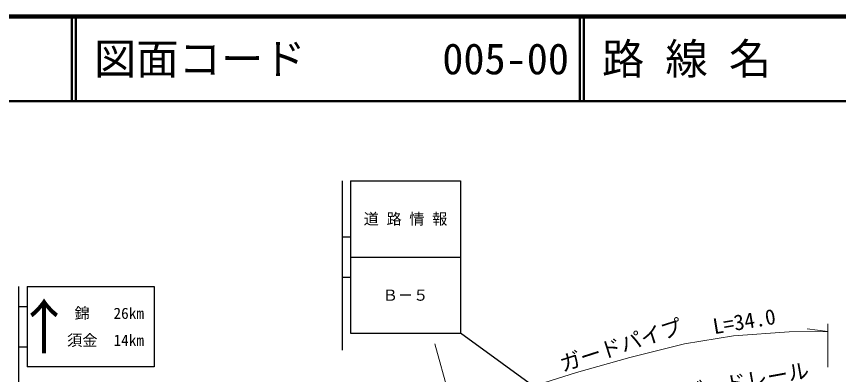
# Model space of a CAD drawing. Units: millimetres at full size, sheet at 1:1000; details may follow other scales. Extents: x 40000 to 680000, y 20000 to 380000.
# Drawn here: x 111224 to 208322, y 337723 to 380000 of the extents above; entities that cross this region are included whole.
import ezdxf
from ezdxf.enums import TextEntityAlignment as Align

# ---------------------------------------------------------------- set-up
doc = ezdxf.new("R2010")
doc.units = ezdxf.units.MM
doc.header["$LTSCALE"] = 1000
for name, color, linetype, lineweight in [('M-STR-HTXT', 7, 'Continuous', 13), ('M-STR-STRC', 7, 'Continuous', 25), ('M-TTL', 2, 'Continuous', 140), ('M-TTL-LINE', 7, 'Continuous', 50)]:
    doc.layers.add(name, color=color, linetype=linetype, lineweight=lineweight)
doc.layers.add('M-TTL-TXT', color=7, linetype='Continuous')
doc.styles.add('ＭＳ ゴシック', font='')
doc.styles.get('ＭＳ ゴシック').set_extended_font_data('MS Gothic')

msp = doc.modelspace()

# ---------------------------------------------------------------- linework, layer by layer
at = {"layer": 'M-STR-HTXT'}
for p, q in [((207064, 342794), (204632, 343130)), ((207062, 343722), (207074, 338600)), ((164462, 327583), (160648, 341354))]:
    msp.add_line(p, q, dxfattribs=at)
msp.add_lwpolyline([(168925, 335274), (177378, 337985), (183654, 339742), (190138, 341338), (195899, 342302), (202472, 342784), (207064, 342794)], dxfattribs=at)
at = {"layer": 'M-STR-STRC'}
for p, q in [((149678, 360596), (149678, 340596)), ((150678, 360596), (163678, 360596)), ((150678, 360596), (150678, 342596)), ((163678, 360596), (163678, 342596)), ((149678, 353971), (150678, 353971)), ((150678, 351596), (163678, 351596)), ((149678, 349221), (150678, 349221)), ((111485, 348120), (111485, 336620)), ((112485, 348120), (127485, 348120)), ((112485, 348120), (112485, 338620)), ((127485, 348120), (127485, 338620)), ((111485, 345745), (112485, 345745)), ((150678, 342596), (163678, 342596)), ((200298, 315999), (163678, 342596)), ((111485, 340995), (112485, 340995)), ((127485, 338620), (112485, 338620))]:
    msp.add_line(p, q, dxfattribs=at)
at = {"layer": 'M-TTL'}
msp.add_line((680000, 380000), (40000, 380000), dxfattribs=at)
at = {"layer": 'M-TTL-LINE'}
for p, q in [((117750, 380000), (117750, 370000)), ((118250, 380000), (118250, 370000)), ((177750, 380000), (177750, 370000)), ((178250, 380000), (178250, 370000)), ((40000, 370000), (680000, 370000))]:
    msp.add_line(p, q, dxfattribs=at)

# ---------------------------------------------------------------- texts
at = {"layer": 'M-STR-HTXT', "style": 'ＭＳ ゴシック'}
for s, rotation, p in [('L=34.0', 9.492, (193732, 341939)), ('ガードパイプ', 17.779, (175907, 337513)), ('ガードレール', 10.334, (190303, 334169))]:
    msp.add_text(s, height=1833, rotation=rotation, dxfattribs=at).set_placement(p, align=Align.BOTTOM_LEFT)
at = {"layer": 'M-STR-STRC', "style": 'ＭＳ ゴシック'}
for s, height, p in [('道 路 情 報', 1320, (157178, 356096)), ('Ｂ－５', 1320, (157178, 347096)), ('↑', 5132, (114485, 343370)), ('錦', 1320, (118985, 344953)), ('26km', 1320, (124485, 344953)), ('須金', 1320, (119005, 341772)), ('14km', 1320, (124485, 341772))]:
    msp.add_text(s, height=height, dxfattribs=at).set_placement(p, align=Align.MIDDLE_CENTER)
at = {"layer": 'M-TTL-TXT', "style": 'ＭＳ ゴシック'}
for s, p in [('図面コード', (120380, 375000)), ('005-00', (161521, 375000)), ('路 線 名', (180380, 375000))]:
    msp.add_text(s, height=3666, dxfattribs=at).set_placement(p, align=Align.MIDDLE_LEFT)

doc.saveas('drawing.dxf')
